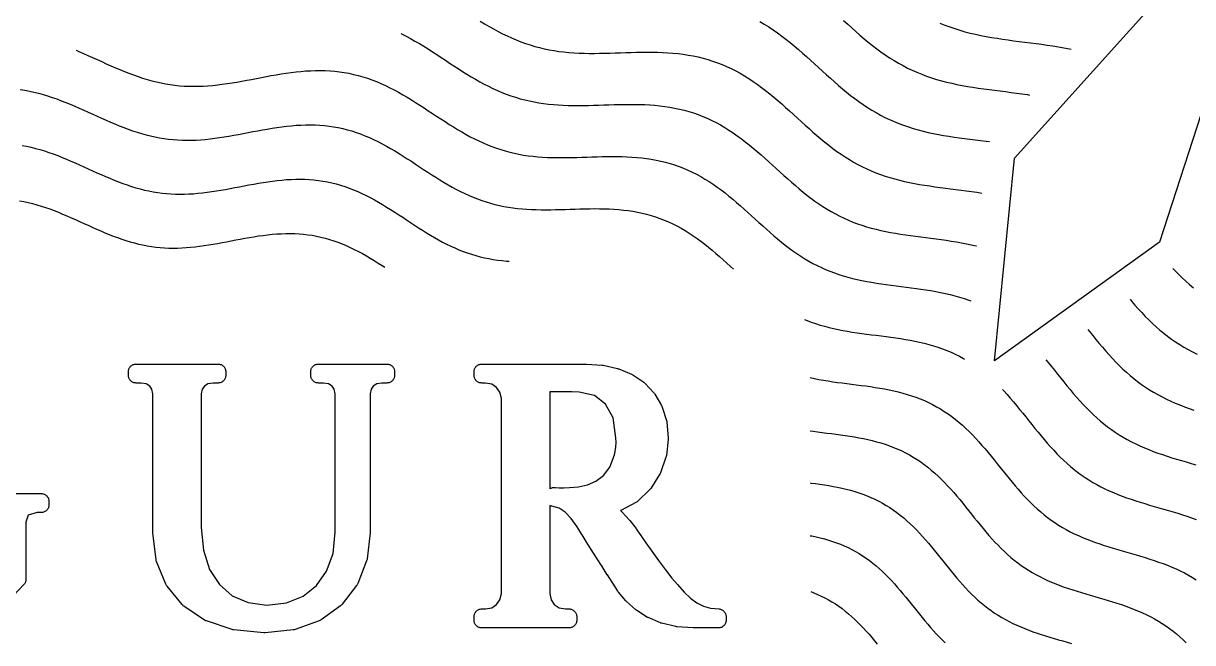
# Model space of a CAD drawing. Header units: millimetres. Extents: x -17.8 to 17.8, y -17.8 to 17.8.
# Drawn here: x 0.59 to 7.42, y 9.2 to 12.81 of the extents above; entities that cross this region are included whole.
import ezdxf

# ---------------------------------------------------------------- set-up
doc = ezdxf.new("R2010")
doc.units = ezdxf.units.MM
for name, color, linetype in [('ALTIN', 2, 'Continuous'), ('DOKU', 8, 'Continuous'), ('KESIM', 1, 'Continuous')]:
    doc.layers.add(name, color=color, linetype=linetype)

msp = doc.modelspace()

# ---------------------------------------------------------------- linework, layer by layer
at = {"layer": 'ALTIN'}
for points in [[(7.95, 13.7698), (7.224, 11.5334), (6.259, 10.8409), (6.3762, 12.0229)], [(2.3005, 9.5295), (2.3596, 9.6129), (2.3969, 9.7166), (2.4099, 9.8409), (2.4099, 10.6482), (2.4045, 10.6754), (2.3914, 10.6933), (2.3708, 10.706), (2.341, 10.7111), (2.3118, 10.7111), (2.3074, 10.7113), (2.303, 10.712), (2.2987, 10.713), (2.2946, 10.7145), (2.2906, 10.7164), (2.2868, 10.7187), (2.2833, 10.7213), (2.28, 10.7243), (2.277, 10.7276), (2.2744, 10.7311), (2.2721, 10.7349), (2.2702, 10.7389), (2.2687, 10.743), (2.2677, 10.7473), (2.267, 10.7517), (2.2668, 10.7561), (2.2668, 10.7768), (2.267, 10.7812), (2.2677, 10.7856), (2.2687, 10.7899), (2.2702, 10.794), (2.2721, 10.798), (2.2744, 10.8018), (2.277, 10.8054), (2.28, 10.8086), (2.2833, 10.8116), (2.2868, 10.8142), (2.2906, 10.8165), (2.2946, 10.8184), (2.2987, 10.8199), (2.303, 10.821), (2.3074, 10.8216), (2.3118, 10.8218), (2.7115, 10.8218), (2.7159, 10.8216), (2.7203, 10.821), (2.7246, 10.8199), (2.7287, 10.8184), (2.7327, 10.8165), (2.7365, 10.8142), (2.7401, 10.8116), (2.7433, 10.8086), (2.7463, 10.8054), (2.7489, 10.8018), (2.7512, 10.798), (2.7531, 10.794), (2.7546, 10.7899), (2.7557, 10.7856), (2.7563, 10.7812), (2.7565, 10.7768), (2.7565, 10.7561), (2.7563, 10.7517), (2.7557, 10.7473), (2.7546, 10.743), (2.7531, 10.7389), (2.7512, 10.7349), (2.7489, 10.7311), (2.7463, 10.7276), (2.7433, 10.7243), (2.7401, 10.7213), (2.7365, 10.7187), (2.7327, 10.7164), (2.7287, 10.7145), (2.7246, 10.713), (2.7203, 10.712), (2.7159, 10.7113), (2.7115, 10.7111), (2.6824, 10.7111), (2.6525, 10.706), (2.632, 10.6933), (2.6191, 10.6756), (2.6138, 10.6482), (2.6138, 9.8427), (2.6135, 9.8377), (2.5961, 9.6843), (2.5955, 9.6804), (2.5945, 9.6766), (2.5933, 9.6729), (2.5411, 9.5402), (2.5393, 9.5363), (2.5372, 9.5325), (2.5348, 9.529), (2.4504, 9.4204), (2.4476, 9.4171), (2.4445, 9.4141), (2.4411, 9.4114), (2.3267, 9.3294), (2.3233, 9.3272), (2.3196, 9.3253), (2.3159, 9.3237), (2.1752, 9.2725), (2.17, 9.2709), (2.1645, 9.27), (2.0016, 9.2529), (1.9971, 9.2527), (1.9926, 9.2529), (1.8171, 9.2697), (1.812, 9.2705), (1.807, 9.2719), (1.6572, 9.3224), (1.6535, 9.3238), (1.6499, 9.3256), (1.6465, 9.3277), (1.5259, 9.4088), (1.5224, 9.4114), (1.5191, 9.4144), (1.5162, 9.4177), (1.4276, 9.5262), (1.425, 9.5298), (1.4228, 9.5336), (1.4209, 9.5376), (1.3665, 9.6702), (1.3651, 9.6741), (1.3641, 9.678), (1.3635, 9.682), (1.3453, 9.8352), (1.345, 9.8405), (1.345, 10.6482), (1.3397, 10.6756), (1.3268, 10.6933), (1.3063, 10.706), (1.2764, 10.7111), (1.247, 10.7111), (1.2425, 10.7113), (1.2382, 10.712), (1.2339, 10.713), (1.2297, 10.7145), (1.2257, 10.7164), (1.222, 10.7187), (1.2184, 10.7213), (1.2151, 10.7243), (1.2122, 10.7276), (1.2095, 10.7311), (1.2073, 10.7349), (1.2054, 10.7389), (1.2039, 10.743), (1.2028, 10.7473), (1.2022, 10.7517), (1.202, 10.7561), (1.202, 10.7768), (1.2022, 10.7812), (1.2028, 10.7856), (1.2039, 10.7899), (1.2054, 10.794), (1.2073, 10.798), (1.2095, 10.8018), (1.2122, 10.8054), (1.2151, 10.8086), (1.2184, 10.8116), (1.222, 10.8142), (1.2257, 10.8165), (1.2297, 10.8184), (1.2339, 10.8199), (1.2382, 10.821), (1.2425, 10.8216), (1.247, 10.8218), (1.7257, 10.8218), (1.7301, 10.8216), (1.7344, 10.821), (1.7387, 10.8199), (1.7429, 10.8184), (1.7469, 10.8165), (1.7507, 10.8142), (1.7542, 10.8116), (1.7575, 10.8086), (1.7604, 10.8054), (1.7631, 10.8018), (1.7653, 10.798), (1.7672, 10.794), (1.7687, 10.7899), (1.7698, 10.7856), (1.7704, 10.7812), (1.7707, 10.7768), (1.7707, 10.7561), (1.7704, 10.7517), (1.7698, 10.7473), (1.7687, 10.743), (1.7672, 10.7389), (1.7653, 10.7349), (1.7631, 10.7311), (1.7604, 10.7276), (1.7575, 10.7243), (1.7542, 10.7213), (1.7507, 10.7187), (1.7469, 10.7164), (1.7429, 10.7145), (1.7387, 10.713), (1.7344, 10.712), (1.7301, 10.7113), (1.7257, 10.7111), (1.6962, 10.7111), (1.6664, 10.706), (1.6458, 10.6933), (1.6329, 10.6756), (1.6276, 10.6482), (1.6276, 9.8675), (1.6401, 9.7347), (1.6763, 9.6237), (1.7335, 9.535), (1.8089, 9.4698), (1.9011, 9.4293), (2.0098, 9.4155), (2.1245, 9.4287), (2.2218, 9.4675)], [(3.2307, 9.2983), (3.2281, 9.3018), (3.2258, 9.3056), (3.2239, 9.3096), (3.2225, 9.3138), (3.2214, 9.318), (3.2207, 9.3224), (3.2205, 9.3268), (3.2205, 9.3475), (3.2207, 9.3519), (3.2214, 9.3563), (3.2225, 9.3606), (3.2239, 9.3648), (3.2258, 9.3688), (3.2281, 9.3725), (3.2307, 9.3761), (3.2337, 9.3794), (3.237, 9.3823), (3.2405, 9.385), (3.2443, 9.3872), (3.2483, 9.3891), (3.2525, 9.3906), (3.2567, 9.3917), (3.2611, 9.3923), (3.2655, 9.3925), (3.2881, 9.3925), (3.3249, 9.3995), (3.3524, 9.4182), (3.3719, 9.4464), (3.3801, 9.483), (3.3801, 10.6207), (3.3719, 10.6571), (3.3524, 10.6851), (3.3248, 10.7041), (3.2881, 10.7111), (3.2655, 10.7111), (3.2611, 10.7113), (3.2567, 10.712), (3.2525, 10.713), (3.2483, 10.7145), (3.2443, 10.7164), (3.2405, 10.7187), (3.237, 10.7213), (3.2337, 10.7243), (3.2307, 10.7276), (3.2281, 10.7311), (3.2258, 10.7349), (3.2239, 10.7389), (3.2225, 10.743), (3.2214, 10.7473), (3.2207, 10.7517), (3.2205, 10.7561), (3.2205, 10.7768), (3.2207, 10.7812), (3.2214, 10.7856), (3.2225, 10.7899), (3.2239, 10.794), (3.2258, 10.798), (3.2281, 10.8018), (3.2307, 10.8054), (3.2337, 10.8086), (3.237, 10.8116), (3.2405, 10.8142), (3.2443, 10.8165), (3.2483, 10.8184), (3.2525, 10.8199), (3.2567, 10.821), (3.2611, 10.8216), (3.2655, 10.8218), (3.8747, 10.8218), (3.8778, 10.8217), (3.9678, 10.8155), (3.9712, 10.8151), (3.9745, 10.8145), (4.0583, 10.7958), (4.062, 10.7948), (4.0656, 10.7935), (4.1405, 10.7627), (4.1447, 10.7607), (4.1486, 10.7583), (4.2116, 10.7157), (4.2156, 10.7126), (4.2192, 10.7092), (4.2702, 10.6546), (4.2734, 10.6508), (4.2761, 10.6467), (4.3151, 10.5801), (4.3174, 10.5757), (4.3192, 10.571), (4.3442, 10.4923), (4.3454, 10.4876), (4.3461, 10.4827), (4.3545, 10.3916), (4.3546, 10.3869), (4.3544, 10.3823), (4.3434, 10.2882), (4.3425, 10.2831), (4.3411, 10.2782), (4.3083, 10.1868), (4.3064, 10.1822), (4.304, 10.1779), (4.252, 10.0959), (4.2488, 10.0915), (4.2451, 10.0875), (4.176, 10.0213), (4.1729, 10.0185), (4.1695, 10.0161), (4.1658, 10.0139), (4.0811, 9.9694), (4.0769, 9.9675), (4.0758, 9.9671), (4.0822, 9.9614), (4.0861, 9.9577), (4.1286, 9.9106), (4.1306, 9.9082), (4.1667, 9.8621), (4.17, 9.8574), (4.1758, 9.8477), (4.1943, 9.8204), (4.2232, 9.7791), (4.2588, 9.7289), (4.2983, 9.6747), (4.3381, 9.621), (4.3754, 9.573), (4.4077, 9.5344), (4.4471, 9.4907), (4.4843, 9.4558), (4.5213, 9.429), (4.5596, 9.4092), (4.6007, 9.3969), (4.6512, 9.3924), (4.6556, 9.3917), (4.66, 9.3907), (4.6642, 9.3892), (4.6682, 9.3874), (4.672, 9.3851), (4.6756, 9.3825), (4.6789, 9.3795), (4.6819, 9.3762), (4.6846, 9.3727), (4.6869, 9.3689), (4.6888, 9.3649), (4.6903, 9.3607), (4.6914, 9.3564), (4.692, 9.352), (4.6922, 9.3475), (4.6922, 9.3268), (4.692, 9.3224), (4.6914, 9.318), (4.6903, 9.3138), (4.6888, 9.3096), (4.6869, 9.3056), (4.6846, 9.3018), (4.682, 9.2983), (4.679, 9.295), (4.6758, 9.292), (4.6722, 9.2894), (4.6684, 9.2871), (4.6645, 9.2852), (4.6603, 9.2838), (4.656, 9.2827), (4.6516, 9.282), (4.6472, 9.2818), (4.5022, 9.2818), (4.4991, 9.2819), (4.4054, 9.2884), (4.4018, 9.2888), (4.3982, 9.2895), (4.3158, 9.3089), (4.3121, 9.31), (4.3085, 9.3113), (4.237, 9.3418), (4.2335, 9.3435), (4.2301, 9.3455), (4.1689, 9.3852), (4.1661, 9.3872), (4.1634, 9.3895), (4.1116, 9.4359), (4.1077, 9.4399), (4.0643, 9.4899), (4.062, 9.4928), (4.06, 9.4958), (4.0475, 9.516), (4.0263, 9.5486), (4.0262, 9.5487), (3.9988, 9.591), (3.9986, 9.5913), (3.9681, 9.6393), (3.968, 9.6394), (3.9362, 9.6899), (3.9362, 9.69), (3.9048, 9.7398), (3.9048, 9.7399), (3.8758, 9.7863), (3.8508, 9.8259), (3.8507, 9.8261), (3.8322, 9.8559), (3.832, 9.8562), (3.8226, 9.8716), (3.7879, 9.9198), (3.7518, 9.9581), (3.7172, 9.9816), (3.6755, 9.9915), (3.6714, 9.9927), (3.6674, 9.9943), (3.6636, 9.9963), (3.6627, 9.9969), (3.6627, 9.4823), (3.6698, 9.446), (3.6889, 9.4185), (3.7173, 9.3996), (3.7546, 9.3925), (3.775, 9.3925), (3.7794, 9.3923), (3.7837, 9.3917), (3.788, 9.3906), (3.7922, 9.3891), (3.7962, 9.3872), (3.8, 9.385), (3.8035, 9.3823), (3.8068, 9.3794), (3.8097, 9.3761), (3.8124, 9.3725), (3.8147, 9.3688), (3.8165, 9.3648), (3.818, 9.3606), (3.8191, 9.3563), (3.8197, 9.3519), (3.82, 9.3475), (3.82, 9.3268), (3.8197, 9.3224), (3.8191, 9.318), (3.818, 9.3138), (3.8165, 9.3096), (3.8147, 9.3056), (3.8124, 9.3018), (3.8097, 9.2983), (3.8068, 9.295), (3.8035, 9.292), (3.8, 9.2894), (3.7962, 9.2871), (3.7922, 9.2852), (3.788, 9.2838), (3.7837, 9.2827), (3.7794, 9.282), (3.775, 9.2818), (3.2655, 9.2818), (3.2611, 9.282), (3.2567, 9.2827), (3.2525, 9.2838), (3.2483, 9.2852), (3.2443, 9.2871), (3.2405, 9.2894), (3.237, 9.292), (3.2337, 9.295)], [(3.7172, 10.0997), (3.7455, 10.0996), (3.7783, 10.1009), (3.83, 10.1061), (3.8828, 10.1176), (3.9323, 10.1383), (3.9759, 10.171), (4.0126, 10.2199), (4.0406, 10.2928), (4.0447, 10.3109), (4.048, 10.3358), (4.0497, 10.364), (4.0492, 10.3918), (4.0319, 10.5081), (3.9877, 10.5882), (3.9231, 10.6375), (3.835, 10.6577), (3.7913, 10.6601), (3.7422, 10.6603), (3.6945, 10.6596), (3.6941, 10.6596), (3.6627, 10.6594), (3.6627, 10.0945), (3.6658, 10.0962), (3.6699, 10.0981), (3.6742, 10.0995), (3.6786, 10.1004), (3.6831, 10.1009), (3.6876, 10.101), (3.6963, 10.1007), (3.6967, 10.1007)]]:
    msp.add_lwpolyline(points, close=True, dxfattribs=at)
msp.add_lwpolyline([(0.2288, 10.0658), (0.693, 10.0658), (0.6974, 10.0655), (0.7017, 10.0649), (0.706, 10.0638), (0.7102, 10.0623), (0.7142, 10.0604), (0.718, 10.0582), (0.7215, 10.0555), (0.7248, 10.0526), (0.7277, 10.0493), (0.7304, 10.0458), (0.7326, 10.042), (0.7345, 10.038), (0.736, 10.0338), (0.7371, 10.0295), (0.7377, 10.0252), (0.738, 10.0208), (0.738, 10), (0.7377, 9.9956), (0.7371, 9.9913), (0.736, 9.987), (0.7345, 9.9828), (0.7326, 9.9788), (0.7304, 9.975), (0.7277, 9.9715), (0.7248, 9.9682), (0.7215, 9.9653), (0.718, 9.9626), (0.7142, 9.9604), (0.7102, 9.9585), (0.706, 9.957), (0.7017, 9.9559), (0.6974, 9.9553), (0.693, 9.955), (0.6683, 9.955), (0.6172, 9.9401), (0.6033, 9.8994), (0.6033, 9.565), (0.6031, 9.5608), (0.6025, 9.5567), (0.6016, 9.5526), (0.6002, 9.5486), (0.5985, 9.5448), (0.5964, 9.5411), (0.594, 9.5376), (0.5913, 9.5344), (0.5336, 9.4723)], dxfattribs=at)
at = {"layer": 'DOKU'}
for points in [[(3.2567, 12.8231), (3.2824, 12.8075), (3.3083, 12.7922), (3.3343, 12.7776), (3.3603, 12.7634), (3.3865, 12.7499), (3.4129, 12.7371), (3.4394, 12.725), (3.4661, 12.7136), (3.493, 12.703), (3.5201, 12.6931), (3.5474, 12.6841), (3.575, 12.6759), (3.6027, 12.6685), (3.6308, 12.6619), (3.659, 12.6562), (3.6875, 12.6512), (3.7162, 12.6469), (3.7451, 12.6434), (3.7743, 12.6406), (3.8037, 12.6384), (3.8333, 12.6368), (3.8631, 12.6358), (3.8931, 12.6352), (3.9233, 12.6351), (3.9536, 12.6353), (3.9841, 12.6359), (4.0146, 12.6366), (4.0453, 12.6376), (4.0761, 12.6385), (4.1068, 12.6395), (4.1376, 12.6405), (4.1685, 12.6412), (4.1992, 12.6418), (4.23, 12.642), (4.2606, 12.6419), (4.2912, 12.6413), (4.3216, 12.6403), (4.3518, 12.6386), (4.3819, 12.6364), (4.4118, 12.6334), (4.4415, 12.6298), (4.4709, 12.6253), (4.5, 12.6201), (4.5289, 12.614), (4.5575, 12.6071), (4.5857, 12.5992), (4.6137, 12.5904), (4.6413, 12.5808), (4.6686, 12.5702), (4.6955, 12.5587), (4.7221, 12.5463), (4.7483, 12.5331), (4.7743, 12.5189), (4.7998, 12.504), (4.8251, 12.4883), (4.85, 12.4718), (4.8746, 12.4546), (4.899, 12.4368), (4.923, 12.4184), (4.9469, 12.3994), (4.9705, 12.38), (4.9938, 12.3602), (5.0171, 12.3401), (5.0401, 12.3197), (5.063, 12.2991), (5.0859, 12.2784), (5.1086, 12.2576), (5.1314, 12.2369), (5.1541, 12.2163), (5.1768, 12.1959), (5.1996, 12.1757), (5.2225, 12.1558), (5.2456, 12.1363), (5.2687, 12.1172), (5.2921, 12.0986), (5.3156, 12.0806), (5.3394, 12.0632), (5.3634, 12.0464), (5.3877, 12.0303), (5.4123, 12.0148), (5.4372, 12.0001), (5.4624, 11.9862), (5.488, 11.973), (5.5139, 11.9606), (5.5402, 11.949), (5.5668, 11.9381), (5.5938, 11.9279), (5.6212, 11.9186), (5.6489, 11.9099), (5.6769, 11.9019), (5.7053, 11.8945), (5.734, 11.8878), (5.763, 11.8816), (5.7922, 11.8759), (5.8218, 11.8706), (5.8516, 11.8658), (5.8816, 11.8613), (5.9117, 11.8571), (5.942, 11.853), (5.9725, 11.8491), (6.003, 11.8453), (6.0335, 11.8415), (6.0641, 11.8376), (6.0947, 11.8335), (6.1251, 11.8292), (6.1555, 11.8247), (6.1852, 11.8198)], [(4.8892, 12.8204), (4.9154, 12.8051), (4.9413, 12.789), (4.9668, 12.7721), (4.992, 12.7545), (5.0169, 12.7362), (5.0416, 12.7174), (5.066, 12.698), (5.0901, 12.6781), (5.1141, 12.6578), (5.1379, 12.6372), (5.1615, 12.6163), (5.1849, 12.5952), (5.2083, 12.574), (5.2316, 12.5528), (5.2549, 12.5315), (5.2782, 12.5104), (5.3015, 12.4895), (5.3248, 12.4688), (5.3483, 12.4485), (5.3719, 12.4285), (5.3956, 12.409), (5.4195, 12.39), (5.4436, 12.3715), (5.4679, 12.3536), (5.4925, 12.3364), (5.5174, 12.3199), (5.5426, 12.3041), (5.5681, 12.2891), (5.594, 12.2748), (5.6201, 12.2613), (5.6467, 12.2486), (5.6736, 12.2367), (5.7009, 12.2255), (5.7285, 12.2151), (5.7565, 12.2055), (5.7849, 12.1966), (5.8136, 12.1884), (5.8426, 12.1809), (5.872, 12.174), (5.9017, 12.1676), (5.9317, 12.1618), (5.962, 12.1565), (5.9925, 12.1515), (6.0232, 12.1469), (6.0541, 12.1426), (6.0851, 12.1384), (6.1163, 12.1344), (6.1475, 12.1305), (6.1788, 12.1266), (6.2101, 12.1226), (6.2312, 12.1198)], [(5.3785, 12.8262), (5.4023, 12.8046), (5.4261, 12.7832), (5.45, 12.762), (5.474, 12.7412), (5.4982, 12.7207), (5.5224, 12.7007), (5.5469, 12.6813), (5.5716, 12.6624), (5.5965, 12.6441), (5.6217, 12.6265), (5.6471, 12.6096), (5.6729, 12.5934), (5.699, 12.578), (5.7255, 12.5634), (5.7523, 12.5496), (5.7794, 12.5366), (5.807, 12.5244), (5.8349, 12.513), (5.8632, 12.5024), (5.8918, 12.4925), (5.9209, 12.4834), (5.9503, 12.475), (5.98, 12.4673), (6.0101, 12.4602), (6.0405, 12.4537), (6.0712, 12.4478), (6.1021, 12.4423), (6.1334, 12.4372), (6.1648, 12.4325), (6.1964, 12.4281), (6.2282, 12.4238), (6.2601, 12.4198), (6.2921, 12.4157), (6.3241, 12.4117), (6.3561, 12.4076), (6.3882, 12.4034), (6.4201, 12.3989), (6.452, 12.3941), (6.4642, 12.3921)], [(5.9404, 12.8121), (5.9689, 12.8004), (5.9979, 12.7896), (6.0272, 12.7795), (6.0569, 12.7702), (6.087, 12.7616), (6.1174, 12.7537), (6.1482, 12.7465), (6.1793, 12.7398), (6.2107, 12.7337), (6.2423, 12.7281), (6.2743, 12.7229), (6.3064, 12.7181), (6.3387, 12.7136), (6.3713, 12.7092), (6.4039, 12.7051), (6.4366, 12.701), (6.4694, 12.6968), (6.5021, 12.6926), (6.5349, 12.6883), (6.5676, 12.6837), (6.6002, 12.6788), (6.6326, 12.6735), (6.6649, 12.6678), (6.6969, 12.6616), (6.7073, 12.6594)], [(2.7949, 12.7504), (2.7973, 12.7493), (2.8235, 12.7358), (2.8495, 12.7217), (2.8753, 12.7071), (2.901, 12.692), (2.9266, 12.6765), (2.952, 12.6606), (2.9774, 12.6445), (3.0026, 12.6281), (3.0278, 12.6116), (3.0529, 12.5951), (3.078, 12.5786), (3.103, 12.5622), (3.1281, 12.546), (3.1531, 12.53), (3.1782, 12.5144), (3.2034, 12.4991), (3.2286, 12.4842), (3.254, 12.4699), (3.2794, 12.4561), (3.305, 12.4429), (3.3307, 12.4304), (3.3566, 12.4186), (3.3827, 12.4075), (3.4089, 12.3971), (3.4354, 12.3875), (3.462, 12.3787), (3.4889, 12.3707), (3.516, 12.3635), (3.5433, 12.3571), (3.5709, 12.3514), (3.5987, 12.3465), (3.6267, 12.3424), (3.655, 12.339), (3.6834, 12.3362), (3.7121, 12.3341), (3.741, 12.3325), (3.7701, 12.3315), (3.7994, 12.331), (3.8288, 12.3309), (3.8584, 12.3311), (3.8881, 12.3316), (3.918, 12.3324), (3.9479, 12.3333), (3.9779, 12.3342), (4.008, 12.3352), (4.038, 12.3361), (4.0681, 12.3368), (4.0981, 12.3374), (4.1281, 12.3376), (4.158, 12.3375), (4.1878, 12.337), (4.2175, 12.3359), (4.247, 12.3343), (4.2764, 12.3321), (4.3056, 12.3293), (4.3345, 12.3257), (4.3632, 12.3214), (4.3917, 12.3162), (4.4198, 12.3103), (4.4477, 12.3035), (4.4753, 12.2958), (4.5026, 12.2873), (4.5295, 12.2779), (4.5562, 12.2675), (4.5824, 12.2563), (4.6084, 12.2442), (4.634, 12.2313), (4.6593, 12.2175), (4.6843, 12.2029), (4.7089, 12.1876), (4.7332, 12.1715), (4.7573, 12.1547), (4.781, 12.1373), (4.8045, 12.1194), (4.8278, 12.1009), (4.8508, 12.0819), (4.8736, 12.0626), (4.8963, 12.0429), (4.9187, 12.023), (4.9411, 12.0029), (4.9634, 11.9827), (4.9856, 11.9625), (5.0078, 11.9423), (5.03, 11.9221), (5.0522, 11.9022), (5.0744, 11.8825), (5.0968, 11.8631), (5.1193, 11.8441), (5.1419, 11.8255), (5.1646, 11.8073), (5.1876, 11.7897), (5.2108, 11.7727), (5.2343, 11.7563), (5.258, 11.7406), (5.282, 11.7255), (5.3063, 11.7112), (5.3309, 11.6976), (5.3559, 11.6847), (5.3811, 11.6726), (5.4068, 11.6612), (5.4328, 11.6506), (5.4591, 11.6407), (5.4858, 11.6316), (5.5128, 11.6231), (5.5402, 11.6153), (5.5679, 11.6081), (5.5959, 11.6015), (5.6242, 11.5955), (5.6528, 11.5899), (5.6816, 11.5848), (5.7107, 11.5801), (5.7399, 11.5757), (5.7694, 11.5716), (5.799, 11.5676), (5.8287, 11.5638), (5.8584, 11.5601), (5.8883, 11.5564), (5.9181, 11.5525), (5.9479, 11.5486), (5.9777, 11.5444), (6.0073, 11.5399), (6.0368, 11.5351), (6.0662, 11.5299), (6.0954, 11.5243), (6.1243, 11.5181), (6.1529, 11.5113), (6.1544, 11.5109)], [(0.8966, 12.6532), (0.9121, 12.6466), (0.9389, 12.6349), (0.9657, 12.623), (0.9925, 12.611), (1.0192, 12.5989), (1.0459, 12.5869), (1.0725, 12.5749), (1.0991, 12.5631), (1.1257, 12.5515), (1.1523, 12.5402), (1.1789, 12.5294), (1.2054, 12.5189), (1.232, 12.509), (1.2586, 12.4996), (1.2853, 12.4908), (1.312, 12.4826), (1.3387, 12.4752), (1.3655, 12.4685), (1.3924, 12.4625), (1.4193, 12.4573), (1.4464, 12.4529), (1.4735, 12.4493), (1.5007, 12.4464), (1.528, 12.4444), (1.5554, 12.4432), (1.5829, 12.4427), (1.6105, 12.443), (1.6383, 12.444), (1.6661, 12.4457), (1.6941, 12.448), (1.7222, 12.451), (1.7504, 12.4544), (1.7786, 12.4584), (1.807, 12.4628), (1.8355, 12.4675), (1.864, 12.4725), (1.8927, 12.4778), (1.9214, 12.4832), (1.9501, 12.4887), (1.9789, 12.4943), (2.0077, 12.4997), (2.0366, 12.505), (2.0654, 12.5101), (2.0943, 12.5149), (2.1231, 12.5194), (2.1519, 12.5234), (2.1807, 12.5269), (2.2094, 12.5299), (2.238, 12.5322), (2.2665, 12.5339), (2.2949, 12.5349), (2.3232, 12.5351), (2.3514, 12.5345), (2.3795, 12.5331), (2.4074, 12.5308), (2.4351, 12.5276), (2.4627, 12.5236), (2.4901, 12.5186), (2.5173, 12.5127), (2.5444, 12.5059), (2.5712, 12.4982), (2.5979, 12.4897), (2.6243, 12.4803), (2.6506, 12.47), (2.6767, 12.459), (2.7026, 12.4472), (2.7283, 12.4347), (2.7538, 12.4216), (2.7792, 12.4079), (2.8044, 12.3936), (2.8295, 12.3789), (2.8544, 12.3637), (2.8792, 12.3482), (2.9039, 12.3325), (2.9285, 12.3165), (2.9531, 12.3005), (2.9776, 12.2844), (3.002, 12.2683), (3.0265, 12.2523), (3.0509, 12.2365), (3.0753, 12.2209), (3.0998, 12.2056), (3.1244, 12.1907), (3.149, 12.1762), (3.1737, 12.1622), (3.1985, 12.1488), (3.2235, 12.1359), (3.2485, 12.1237), (3.2738, 12.1122), (3.2992, 12.1013), (3.3248, 12.0912), (3.3506, 12.0819), (3.3766, 12.0733), (3.4028, 12.0655), (3.4293, 12.0584), (3.4559, 12.0522), (3.4828, 12.0467), (3.5099, 12.0419), (3.5372, 12.0379), (3.5648, 12.0345), (3.5926, 12.0318), (3.6205, 12.0298), (3.6487, 12.0283), (3.6771, 12.0273), (3.7057, 12.0268), (3.7344, 12.0266), (3.7632, 12.0269), (3.7922, 12.0274), (3.8213, 12.0281), (3.8505, 12.029), (3.8798, 12.0299), (3.9091, 12.0309), (3.9384, 12.0317), (3.9677, 12.0325), (3.997, 12.033), (4.0263, 12.0332), (4.0554, 12.0331), (4.0845, 12.0326), (4.1135, 12.0316), (4.1423, 12.03), (4.1709, 12.0279), (4.1993, 12.0251), (4.2276, 12.0216), (4.2556, 12.0174), (4.2833, 12.0124), (4.3108, 12.0066), (4.338, 11.9999), (4.3649, 11.9925), (4.3915, 11.9841), (4.4178, 11.9749), (4.4438, 11.9649), (4.4694, 11.9539), (4.4947, 11.9421), (4.5197, 11.9295), (4.5443, 11.9161), (4.5687, 11.9018), (4.5927, 11.8869), (4.6165, 11.8712), (4.6399, 11.8548), (4.6631, 11.8379), (4.686, 11.8203), (4.7086, 11.8023), (4.7311, 11.7838), (4.7534, 11.765), (4.7754, 11.7458), (4.7974, 11.7264), (4.8192, 11.7068), (4.8409, 11.6871), (4.8626, 11.6673), (4.8842, 11.6476), (4.9059, 11.628), (4.9275, 11.6085), (4.9492, 11.5893), (4.971, 11.5704), (4.9929, 11.5518), (5.015, 11.5337), (5.0372, 11.516), (5.0596, 11.4989), (5.0822, 11.4823), (5.1051, 11.4663), (5.1282, 11.4509), (5.1517, 11.4362), (5.1754, 11.4223), (5.1994, 11.409), (5.2237, 11.3964), (5.2484, 11.3846), (5.2734, 11.3735), (5.2987, 11.3632), (5.3244, 11.3535), (5.3505, 11.3446), (5.3768, 11.3363), (5.4035, 11.3287), (5.4305, 11.3217), (5.4578, 11.3153), (5.4854, 11.3094), (5.5133, 11.304), (5.5414, 11.299), (5.5698, 11.2944), (5.5983, 11.2901), (5.627, 11.2861), (5.6559, 11.2822), (5.6848, 11.2785), (5.7139, 11.2749), (5.743, 11.2712), (5.7721, 11.2675), (5.8012, 11.2636), (5.8302, 11.2596), (5.8591, 11.2552), (5.8879, 11.2505), (5.9165, 11.2455), (5.945, 11.2399), (5.9732, 11.2339), (6.0011, 11.2273), (6.0288, 11.2201), (6.0561, 11.2122), (6.0831, 11.2037), (6.1097, 11.1944), (6.1216, 11.1899)], [(0.5696, 12.4241), (0.5966, 12.42), (0.6235, 12.4149), (0.6503, 12.4091), (0.6771, 12.4024), (0.7038, 12.395), (0.7305, 12.3869), (0.7571, 12.3782), (0.7836, 12.3689), (0.81, 12.359), (0.8364, 12.3486), (0.8627, 12.3378), (0.889, 12.3267), (0.9152, 12.3153), (0.9413, 12.3037), (0.9674, 12.292), (0.9934, 12.2802), (1.0194, 12.2684), (1.0454, 12.2568), (1.0713, 12.2453), (1.0972, 12.234), (1.1231, 12.223), (1.149, 12.2124), (1.1749, 12.2022), (1.2009, 12.1925), (1.2268, 12.1834), (1.2528, 12.1748), (1.2788, 12.1669), (1.3049, 12.1596), (1.331, 12.1531), (1.3572, 12.1472), (1.3834, 12.1422), (1.4098, 12.1379), (1.4362, 12.1343), (1.4627, 12.1316), (1.4893, 12.1296), (1.516, 12.1284), (1.5429, 12.128), (1.5698, 12.1283), (1.5968, 12.1292), (1.624, 12.1309), (1.6512, 12.1331), (1.6786, 12.136), (1.7061, 12.1394), (1.7336, 12.1432), (1.7613, 12.1475), (1.7891, 12.1521), (1.8169, 12.157), (1.8448, 12.1622), (1.8727, 12.1675), (1.9008, 12.1728), (1.9288, 12.1782), (1.9569, 12.1835), (1.9851, 12.1887), (2.0132, 12.1936), (2.0413, 12.1983), (2.0694, 12.2027), (2.0975, 12.2066), (2.1255, 12.21), (2.1535, 12.2129), (2.1814, 12.2152), (2.2092, 12.2169), (2.2369, 12.2178), (2.2645, 12.218), (2.292, 12.2175), (2.3193, 12.2161), (2.3465, 12.2138), (2.3735, 12.2107), (2.4004, 12.2068), (2.4271, 12.2019), (2.4536, 12.1962), (2.48, 12.1896), (2.5062, 12.1821), (2.5321, 12.1737), (2.5579, 12.1645), (2.5835, 12.1546), (2.609, 12.1438), (2.6342, 12.1323), (2.6592, 12.1202), (2.6841, 12.1074), (2.7089, 12.094), (2.7334, 12.0801), (2.7579, 12.0657), (2.7822, 12.051), (2.8064, 12.0359), (2.8305, 12.0205), (2.8545, 12.005), (2.8784, 11.9893), (2.9023, 11.9736), (2.9261, 11.9579), (2.9499, 11.9423), (2.9737, 11.9269), (2.9975, 11.9117), (3.0214, 11.8968), (3.0453, 11.8823), (3.0693, 11.8682), (3.0934, 11.8546), (3.1176, 11.8415), (3.1419, 11.8289), (3.1664, 11.817), (3.191, 11.8058), (3.2157, 11.7952), (3.2407, 11.7854), (3.2658, 11.7763), (3.2912, 11.7679), (3.3167, 11.7603), (3.3425, 11.7534), (3.3685, 11.7473), (3.3947, 11.7419), (3.4211, 11.7373), (3.4478, 11.7334), (3.4746, 11.7301), (3.5017, 11.7275), (3.529, 11.7255), (3.5564, 11.724), (3.5841, 11.723), (3.6119, 11.7225), (3.6399, 11.7224), (3.668, 11.7226), (3.6963, 11.7231), (3.7247, 11.7238), (3.7531, 11.7247), (3.7816, 11.7256), (3.8102, 11.7265), (3.8388, 11.7274), (3.8673, 11.7281), (3.8959, 11.7286), (3.9244, 11.7288), (3.9528, 11.7287), (3.9812, 11.7282), (4.0094, 11.7272), (4.0375, 11.7257), (4.0654, 11.7236), (4.0931, 11.7209), (4.1206, 11.7175), (4.1479, 11.7134), (4.175, 11.7085), (4.2018, 11.7028), (4.2283, 11.6964), (4.2545, 11.6891), (4.2804, 11.681), (4.306, 11.672), (4.3313, 11.6622), (4.3563, 11.6515), (4.381, 11.64), (4.4054, 11.6277), (4.4294, 11.6146), (4.4531, 11.6008), (4.4765, 11.5862), (4.4997, 11.5709), (4.5225, 11.555), (4.5451, 11.5384), (4.5674, 11.5213), (4.5895, 11.5038), (4.6114, 11.4857), (4.6331, 11.4674), (4.6546, 11.4487), (4.676, 11.4297), (4.6973, 11.4106), (4.7185, 11.3914), (4.7358, 11.3757)], [(0.5811, 12.0976), (0.6073, 12.0927), (0.6335, 12.087), (0.6595, 12.0806), (0.6856, 12.0734), (0.7115, 12.0655), (0.7374, 12.0569), (0.7633, 12.0478), (0.789, 12.0382), (0.8147, 12.0281), (0.8404, 12.0176), (0.8659, 12.0068), (0.8914, 11.9957), (0.9169, 11.9844), (0.9423, 11.973), (0.9677, 11.9615), (0.993, 11.95), (1.0183, 11.9387), (1.0435, 11.9275), (1.0688, 11.9165), (1.094, 11.9058), (1.1192, 11.8955), (1.1444, 11.8855), (1.1697, 11.8761), (1.195, 11.8672), (1.2203, 11.8588), (1.2456, 11.8511), (1.271, 11.844), (1.2964, 11.8376), (1.3219, 11.832), (1.3475, 11.827), (1.3732, 11.8228), (1.3989, 11.8194), (1.4248, 11.8167), (1.4507, 11.8148), (1.4767, 11.8137), (1.5028, 11.8132), (1.5291, 11.8135), (1.5554, 11.8144), (1.5818, 11.816), (1.6084, 11.8183), (1.635, 11.821), (1.6618, 11.8243), (1.6886, 11.8281), (1.7156, 11.8322), (1.7426, 11.8367), (1.7697, 11.8415), (1.7969, 11.8465), (1.8241, 11.8517), (1.8514, 11.8569), (1.8788, 11.8621), (1.9061, 11.8673), (1.9335, 11.8724), (1.9609, 11.8772), (1.9883, 11.8818), (2.0157, 11.886), (2.043, 11.8898), (2.0703, 11.8931), (2.0976, 11.896), (2.1247, 11.8982), (2.1518, 11.8998), (2.1788, 11.9007), (2.2057, 11.9009), (2.2325, 11.9004), (2.2591, 11.899), (2.2856, 11.8968), (2.3119, 11.8938), (2.3381, 11.89), (2.3641, 11.8852), (2.39, 11.8797), (2.4156, 11.8732), (2.4411, 11.8659), (2.4664, 11.8578), (2.4915, 11.8488), (2.5165, 11.8391), (2.5412, 11.8286), (2.5658, 11.8175), (2.5902, 11.8056), (2.6145, 11.7931), (2.6386, 11.7801), (2.6625, 11.7666), (2.6863, 11.7526), (2.71, 11.7382), (2.7335, 11.7235), (2.757, 11.7086), (2.7804, 11.6934), (2.8037, 11.6782), (2.8269, 11.6629), (2.8501, 11.6476), (2.8733, 11.6324), (2.8965, 11.6174), (2.9198, 11.6026), (2.943, 11.5881), (2.9663, 11.5739), (2.9897, 11.5602), (3.0131, 11.5469), (3.0367, 11.5341), (3.0604, 11.5219), (3.0842, 11.5104), (3.1082, 11.4994), (3.1323, 11.4891), (3.1566, 11.4795), (3.1811, 11.4706), (3.2058, 11.4625), (3.2307, 11.4551), (3.2558, 11.4484), (3.2811, 11.4424), (3.3066, 11.4372), (3.3323, 11.4327), (3.3583, 11.4289), (3.3844, 11.4257), (3.4108, 11.4231), (3.4257, 11.422)], [(0.5656, 11.7753), (0.5911, 11.7705), (0.6166, 11.765), (0.642, 11.7587), (0.6673, 11.7517), (0.6926, 11.744), (0.7178, 11.7357), (0.7429, 11.7268), (0.768, 11.7175), (0.793, 11.7076), (0.818, 11.6974), (0.8429, 11.6869), (0.8677, 11.6761), (0.8925, 11.6651), (0.9172, 11.654), (0.9419, 11.6428), (0.9665, 11.6316), (0.9911, 11.6206), (1.0157, 11.6097), (1.0403, 11.599), (1.0648, 11.5886), (1.0894, 11.5785), (1.114, 11.5689), (1.1385, 11.5597), (1.1631, 11.551), (1.1877, 11.5429), (1.2124, 11.5353), (1.2371, 11.5285), (1.2619, 11.5222), (1.2867, 11.5167), (1.3116, 11.5119), (1.3366, 11.5078), (1.3616, 11.5045), (1.3868, 11.5019), (1.412, 11.5), (1.4374, 11.4989), (1.4628, 11.4985), (1.4883, 11.4987), (1.514, 11.4997), (1.5397, 11.5012), (1.5655, 11.5034), (1.5915, 11.5061), (1.6175, 11.5093), (1.6437, 11.5129), (1.6699, 11.517), (1.6962, 11.5213), (1.7226, 11.526), (1.749, 11.5309), (1.7755, 11.5359), (1.8021, 11.541), (1.8287, 11.5461), (1.8554, 11.5511), (1.882, 11.556), (1.9087, 11.5607), (1.9353, 11.5652), (1.962, 11.5693), (1.9886, 11.573), (2.0152, 11.5763), (2.0417, 11.579), (2.0681, 11.5812), (2.0945, 11.5827), (2.1208, 11.5836), (2.1469, 11.5838), (2.173, 11.5833), (2.1989, 11.582), (2.2247, 11.5799), (2.2503, 11.5769), (2.2758, 11.5732), (2.3011, 11.5686), (2.3263, 11.5631), (2.3513, 11.5569), (2.3761, 11.5497), (2.4007, 11.5418), (2.4252, 11.5331), (2.4494, 11.5237), (2.4735, 11.5135), (2.4975, 11.5026), (2.5212, 11.4911), (2.5448, 11.4789), (2.5683, 11.4662), (2.5916, 11.4531), (2.6147, 11.4394), (2.6378, 11.4254), (2.6607, 11.4111), (2.6835, 11.3966), (2.6986, 11.3869)], [(7.3012, 11.3789), (7.3119, 11.3676), (7.3332, 11.3462), (7.3548, 11.3253), (7.3768, 11.3051), (7.3992, 11.2856), (7.422, 11.2667)], [(7.0509, 11.1998), (7.0598, 11.1891), (7.0795, 11.1663), (7.0994, 11.1438), (7.1195, 11.1218), (7.14, 11.1003), (7.1607, 11.0794), (7.1818, 11.0591), (7.2033, 11.0393), (7.2252, 11.0202), (7.2475, 11.0018), (7.2702, 10.9841), (7.2934, 10.9671), (7.3171, 10.9508), (7.3412, 10.9352), (7.3658, 10.9203), (7.3909, 10.906), (7.4164, 10.8925), (7.4424, 10.8796)], [(5.1506, 11.0815), (5.1647, 11.0757), (5.1897, 11.0663), (5.2151, 11.0576), (5.2408, 11.0496), (5.2668, 11.0421), (5.2932, 11.0353), (5.3198, 11.029), (5.3467, 11.0233), (5.3738, 11.018), (5.4013, 11.0132), (5.4289, 11.0087), (5.4567, 11.0045), (5.4847, 11.0006), (5.5128, 10.9968), (5.541, 10.9932), (5.5693, 10.9897), (5.5977, 10.9861), (5.6261, 10.9825), (5.6544, 10.9787), (5.6827, 10.9747), (5.7109, 10.9705), (5.739, 10.9659), (5.7669, 10.961), (5.7946, 10.9556), (5.8221, 10.9497), (5.8493, 10.9433), (5.8763, 10.9363), (5.9029, 10.9286), (5.9292, 10.9203), (5.9552, 10.9112), (5.9807, 10.9015), (6.0059, 10.8909), (6.0307, 10.8796), (6.055, 10.8676), (6.0789, 10.8547), (6.0851, 10.8511)], [(6.805, 11.0235), (6.8143, 11.0118), (6.8331, 10.9885), (6.8519, 10.9653), (6.8708, 10.9424), (6.8898, 10.9197), (6.909, 10.8974), (6.9285, 10.8755), (6.9481, 10.854), (6.9681, 10.8331), (6.9883, 10.8126), (7.0089, 10.7928), (7.0299, 10.7735), (7.0512, 10.7549), (7.073, 10.7369), (7.0952, 10.7196), (7.1178, 10.703), (7.1409, 10.6871), (7.1644, 10.6719), (7.1884, 10.6573), (7.2129, 10.6434), (7.2378, 10.6302), (7.2632, 10.6176), (7.289, 10.6056), (7.3153, 10.5942), (7.3419, 10.5833), (7.3689, 10.5729), (7.3962, 10.5629), (7.4239, 10.5534)], [(6.5597, 10.8474), (6.5727, 10.8315), (6.5912, 10.8088), (6.6096, 10.7859), (6.6279, 10.763), (6.6462, 10.7401), (6.6645, 10.7174), (6.6828, 10.6948), (6.7013, 10.6724), (6.7198, 10.6503), (6.7386, 10.6286), (6.7575, 10.6072), (6.7767, 10.5862), (6.7961, 10.5658), (6.8159, 10.5459), (6.836, 10.5265), (6.8564, 10.5077), (6.8773, 10.4896), (6.8985, 10.472), (6.9201, 10.4552), (6.9422, 10.439), (6.9647, 10.4234), (6.9877, 10.4086), (7.0111, 10.3944), (7.035, 10.3808), (7.0593, 10.3679), (7.084, 10.3556), (7.1092, 10.3439), (7.1348, 10.3328), (7.1607, 10.3222), (7.1871, 10.312), (7.2138, 10.3023), (7.2408, 10.293), (7.268, 10.284), (7.2956, 10.2753), (7.3233, 10.2669), (7.3512, 10.2586), (7.3792, 10.2504), (7.4073, 10.2422), (7.4355, 10.2341)], [(5.1833, 10.7425), (5.2079, 10.7372), (5.2344, 10.7321), (5.2611, 10.7273), (5.288, 10.723), (5.3151, 10.7189), (5.3423, 10.7151), (5.3697, 10.7114), (5.3972, 10.7079), (5.4248, 10.7045), (5.4524, 10.701), (5.4801, 10.6975), (5.5077, 10.6938), (5.5352, 10.6899), (5.5627, 10.6858), (5.59, 10.6813), (5.6172, 10.6765), (5.6442, 10.6713), (5.671, 10.6655), (5.6975, 10.6593), (5.7238, 10.6524), (5.7497, 10.645), (5.7753, 10.6369), (5.8006, 10.6281), (5.8255, 10.6185), (5.8501, 10.6083), (5.8742, 10.5973), (5.8979, 10.5855), (5.9212, 10.573), (5.944, 10.5597), (5.9664, 10.5456), (5.9884, 10.5308), (6.01, 10.5153), (6.0311, 10.499), (6.0518, 10.482), (6.0721, 10.4644), (6.092, 10.4462), (6.1116, 10.4274), (6.1308, 10.408), (6.1497, 10.3882), (6.1683, 10.3679), (6.1866, 10.3473), (6.2046, 10.3263), (6.2225, 10.305), (6.2402, 10.2835), (6.2578, 10.2619), (6.2752, 10.2402), (6.2926, 10.2185), (6.31, 10.1968), (6.3273, 10.1752), (6.3447, 10.1537), (6.3622, 10.1325), (6.3799, 10.1115), (6.3977, 10.0908), (6.4156, 10.0705), (6.4338, 10.0507), (6.4523, 10.0312), (6.4711, 10.0123), (6.4901, 9.9939), (6.5095, 9.9761), (6.5293, 9.9589), (6.5495, 9.9422), (6.57, 9.9262), (6.591, 9.9108), (6.6123, 9.8961), (6.6342, 9.882), (6.6564, 9.8685), (6.679, 9.8556), (6.7021, 9.8434), (6.7256, 9.8317), (6.7495, 9.8206), (6.7738, 9.81), (6.7985, 9.7999), (6.8235, 9.7903), (6.8488, 9.7811), (6.8744, 9.7723), (6.9003, 9.7637), (6.9264, 9.7555), (6.9528, 9.7474), (6.9793, 9.7395), (7.0059, 9.7318), (7.0326, 9.724), (7.0593, 9.7163), (7.086, 9.7085), (7.1127, 9.7005), (7.1393, 9.6924), (7.1658, 9.684), (7.1921, 9.6754), (7.2182, 9.6664), (7.2441, 9.657), (7.2696, 9.6471), (7.2948, 9.6368), (7.3197, 9.6259), (7.3442, 9.6145), (7.3682, 9.6024), (7.3918, 9.5898), (7.4149, 9.5765), (7.4375, 9.5625)], [(6.306, 10.6729), (6.3135, 10.665), (6.3326, 10.6442), (6.3514, 10.623), (6.37, 10.6014), (6.3883, 10.5796), (6.4065, 10.5575), (6.4245, 10.5353), (6.4424, 10.5131), (6.4603, 10.4907), (6.4781, 10.4685), (6.4959, 10.4463), (6.5138, 10.4242), (6.5318, 10.4024), (6.5499, 10.3809), (6.5681, 10.3597), (6.5866, 10.3389), (6.6053, 10.3185), (6.6242, 10.2985), (6.6435, 10.2791), (6.6631, 10.2602), (6.683, 10.2419), (6.7033, 10.2242), (6.724, 10.2071), (6.7451, 10.1907), (6.7666, 10.1749), (6.7885, 10.1598), (6.8109, 10.1453), (6.8337, 10.1314), (6.857, 10.1182), (6.8807, 10.1057), (6.9048, 10.0937), (6.9294, 10.0823), (6.9543, 10.0714), (6.9796, 10.0611), (7.0053, 10.0512), (7.0313, 10.0417), (7.0576, 10.0326), (7.0842, 10.0239), (7.111, 10.0154), (7.138, 10.0071), (7.1652, 9.9991), (7.1925, 9.9911), (7.2199, 9.9831), (7.2474, 9.9752), (7.2748, 9.9672), (7.3022, 9.959), (7.3296, 9.9507), (7.3567, 9.9421), (7.3837, 9.9332), (7.4105, 9.9239), (7.4371, 9.9143)], [(5.1825, 10.432), (5.2, 10.4296), (5.2267, 10.426), (5.2534, 10.4226), (5.2803, 10.4192), (5.3071, 10.4159), (5.334, 10.4124), (5.3609, 10.4089), (5.3877, 10.4051), (5.4145, 10.4011), (5.4411, 10.3968), (5.4675, 10.3921), (5.4938, 10.387), (5.5199, 10.3814), (5.5457, 10.3753), (5.5713, 10.3686), (5.5965, 10.3613), (5.6215, 10.3534), (5.6461, 10.3449), (5.6703, 10.3356), (5.6942, 10.3256), (5.7177, 10.3149), (5.7407, 10.3035), (5.7634, 10.2913), (5.7856, 10.2783), (5.8075, 10.2646), (5.8289, 10.2502), (5.8498, 10.2351), (5.8704, 10.2192), (5.8906, 10.2027), (5.9103, 10.1856), (5.9297, 10.1679), (5.9488, 10.1495), (5.9674, 10.1307), (5.9858, 10.1114), (6.0039, 10.0917), (6.0217, 10.0716), (6.0393, 10.0511), (6.0567, 10.0304), (6.0739, 10.0095), (6.091, 9.9885), (6.108, 9.9674), (6.1249, 9.9462), (6.1418, 9.9251), (6.1587, 9.904), (6.1757, 9.8832), (6.1927, 9.8625), (6.2099, 9.8421), (6.2272, 9.822), (6.2447, 9.8022), (6.2624, 9.7829), (6.2804, 9.764), (6.2986, 9.7455), (6.3172, 9.7276), (6.3361, 9.7103), (6.3553, 9.6935), (6.375, 9.6773), (6.395, 9.6617), (6.4154, 9.6468), (6.4362, 9.6324), (6.4574, 9.6187), (6.479, 9.6056), (6.5011, 9.593), (6.5235, 9.5811), (6.5464, 9.5698), (6.5697, 9.5589), (6.5933, 9.5486), (6.6173, 9.5388), (6.6417, 9.5295), (6.6663, 9.5205), (6.6913, 9.5119), (6.7165, 9.5036), (6.7419, 9.4955), (6.7675, 9.4877), (6.7933, 9.48), (6.8192, 9.4725), (6.8452, 9.4649), (6.8712, 9.4574), (6.8972, 9.4498), (6.9232, 9.4421), (6.9491, 9.4342), (6.9749, 9.426), (7.0005, 9.4176), (7.0259, 9.4088), (7.051, 9.3996), (7.0759, 9.3901), (7.1005, 9.38), (7.1247, 9.3694), (7.1485, 9.3583), (7.1719, 9.3466), (7.1948, 9.3343), (7.2173, 9.3213), (7.2394, 9.3077), (7.2609, 9.2935), (7.2819, 9.2786), (7.3023, 9.263), (7.3223, 9.2467), (7.3417, 9.2298), (7.3606, 9.2122), (7.3789, 9.194)], [(5.1825, 10.1281), (5.188, 10.1274), (5.2142, 10.1239), (5.2402, 10.1203), (5.2662, 10.1164), (5.2921, 10.1122), (5.3179, 10.1076), (5.3434, 10.1026), (5.3688, 10.0972), (5.3939, 10.0913), (5.4187, 10.0848), (5.4433, 10.0777), (5.4676, 10.07), (5.4915, 10.0617), (5.5151, 10.0527), (5.5383, 10.043), (5.5611, 10.0326), (5.5836, 10.0214), (5.6056, 10.0096), (5.6273, 9.997), (5.6485, 9.9837), (5.6693, 9.9696), (5.6897, 9.9549), (5.7097, 9.9395), (5.7293, 9.9235), (5.7485, 9.9068), (5.7674, 9.8895), (5.7859, 9.8717), (5.8041, 9.8534), (5.822, 9.8346), (5.8396, 9.8154), (5.8569, 9.7959), (5.874, 9.776), (5.8909, 9.7559), (5.9077, 9.7355), (5.9243, 9.7151), (5.9408, 9.6945), (5.9573, 9.6739), (5.9737, 9.6534), (5.9901, 9.6329), (6.0066, 9.6126), (6.0232, 9.5925), (6.0399, 9.5727), (6.0567, 9.5531), (6.0738, 9.5339), (6.091, 9.5151), (6.1085, 9.4967), (6.1262, 9.4788), (6.1443, 9.4614), (6.1627, 9.4445), (6.1814, 9.4282), (6.2004, 9.4124), (6.2199, 9.3972), (6.2397, 9.3827), (6.26, 9.3687), (6.2806, 9.3554), (6.3017, 9.3426), (6.3231, 9.3304), (6.345, 9.3188), (6.3672, 9.3078), (6.3898, 9.2973), (6.4128, 9.2873), (6.4362, 9.2777), (6.4599, 9.2686), (6.4838, 9.2599), (6.5081, 9.2515), (6.5326, 9.2434), (6.5573, 9.2356), (6.5823, 9.228), (6.6073, 9.2205), (6.6325, 9.2132), (6.6578, 9.2059), (6.6831, 9.1985), (6.7084, 9.1911)], [(5.1835, 9.8201), (5.193, 9.8183), (5.2177, 9.813), (5.2421, 9.8072), (5.2662, 9.801), (5.2901, 9.7941), (5.3137, 9.7866), (5.337, 9.7785), (5.3599, 9.7698), (5.3824, 9.7603), (5.4046, 9.7502), (5.4264, 9.7394), (5.4479, 9.7279), (5.4689, 9.7156), (5.4895, 9.7027), (5.5097, 9.689), (5.5296, 9.6747), (5.549, 9.6598), (5.5681, 9.6442), (5.5868, 9.628), (5.6051, 9.6112), (5.6231, 9.5939), (5.6407, 9.5761), (5.6581, 9.5578), (5.6752, 9.5392), (5.6921, 9.5202), (5.7087, 9.5009), (5.7251, 9.4813), (5.7414, 9.4615), (5.7576, 9.4416), (5.7736, 9.4217), (5.7896, 9.4017), (5.8056, 9.3817), (5.8216, 9.3618), (5.8376, 9.3421), (5.8537, 9.3225), (5.8699, 9.3032), (5.8863, 9.2842), (5.9028, 9.2656), (5.9196, 9.2473), (5.9366, 9.2294), (5.9538, 9.212), (5.9714, 9.1951)], [(5.1876, 9.4934), (5.2047, 9.4868), (5.2266, 9.4777), (5.2481, 9.4678), (5.2693, 9.4573), (5.2901, 9.4461), (5.3105, 9.4343), (5.3305, 9.4217), (5.3502, 9.4085), (5.3694, 9.3946), (5.3883, 9.38), (5.4068, 9.3649), (5.425, 9.3491), (5.4428, 9.3329), (5.4602, 9.3161), (5.4774, 9.2988), (5.4943, 9.281), (5.5109, 9.2629), (5.5272, 9.2445), (5.5434, 9.2257), (5.5593, 9.2067), (5.5751, 9.1875)]]:
    msp.add_lwpolyline(points, dxfattribs=at)
at = {"layer": 'KESIM'}
msp.add_circle((0, 0), 17.8, dxfattribs=at)

doc.saveas('drawing.dxf')
